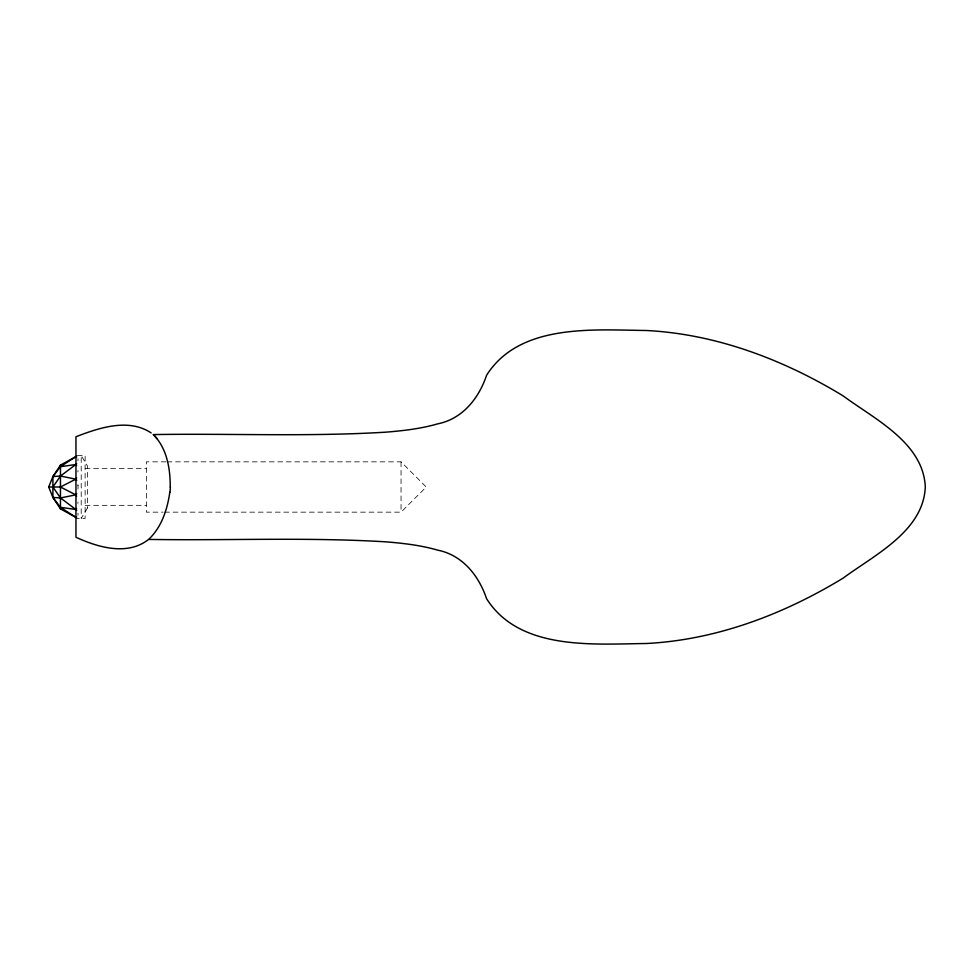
<?xml version="1.0" encoding="UTF-8"?>
<svg xmlns="http://www.w3.org/2000/svg" width="974" height="974" viewBox="0 0 974 974"><rect width="100%" height="100%" fill="white"/><g stroke="black" fill="none" stroke-linecap="round" stroke-linejoin="round"><path stroke-width="0.73" stroke-dasharray="4.87 3.65" d="M164.569 512.154L401.044 512.154L426.21 487L401.044 461.846L167.601 461.846M77.275 455.54L85.128 455.54L85.128 518.46L77.275 518.46M166.079 461.846L146.368 461.846L146.368 512.166L163.048 512.154M85.128 468.664L146.368 468.664M85.128 505.336L146.368 505.336M401.044 461.834L401.044 512.166M77.92 513.188A15.109 6.879 27.8 0 1 77.92 515.27M77.92 502.024A17.033 12.93 47.7 0 1 77.92 503.461M77.92 470.539A17.033 12.93 -47.7 0 1 77.92 471.976M77.92 458.73A15.109 6.879 -27.7 0 1 77.92 460.812M87.49 507.965L81.207 518.46L81.207 455.54L87.49 466.035L87.49 507.965M77.92 489.082A15.109 13.746 -90 0 0 77.92 484.918A15.109 13.746 90 0 1 77.92 489.082"/><path stroke-width="1.46" d="M170.207 487C170.377 468.604 166.883 448.174 153.368 434.648M169.793 492.308C167.382 509.426 161.574 527.311 148.608 539.413C227.599 540.704 306.761 537.064 385.68 541.824C403.212 543.236 420.817 545.245 437.764 550.164C462.553 555.095 478.891 575.768 486.55 598.657C519.507 650.79 593.069 644.106 646.152 643.51C716.267 640.003 783.693 614.314 843.228 578.057C874.372 554.997 923.437 531.232 925.3 487C923.437 442.768 874.372 419.003 843.228 395.943C783.693 359.686 716.267 333.997 646.152 330.49C593.069 329.894 519.507 323.21 486.55 375.343C478.891 398.232 462.553 418.905 437.764 423.836C420.817 428.755 403.212 430.764 385.68 432.176C308.32 436.876 230.728 433.345 153.295 434.574M76.459 517.681L60.461 508.878L52.913 497.446L48.7 487L52.913 476.554L60.461 465.122L76.459 456.319M75.777 517.304L60.461 507.332L52.913 497.446L52.913 476.554L60.461 466.668L75.777 456.696M148.194 539.742C127.022 556.008 97.79 547.278 75.96 537.246L75.96 436.754C99.019 427.854 128.349 417.87 151.14 432.894M48.7 487L60.461 487L75.777 479.147L60.461 476.055L52.913 476.554M60.461 466.668L75.777 464.549L60.461 476.055L52.913 487L60.461 497.945L75.777 509.451L60.461 507.332M52.913 497.446L60.461 497.945L75.777 494.853L60.461 487M154.574 435.828L157.191 438.848M60.461 465.122L60.461 508.878M170.365 487.012A42.722 24.91 -87.6 0 1 169.939 492.345M76.678 463.563A15.109 6.879 -27.8 0 1 75.984 464.537A17.033 12.93 -47.7 0 1 76.605 465.523M75.972 456.55A15.109 6.879 -27.8 0 1 76.678 456.964M76.605 477.71A17.033 12.93 -47.7 0 1 75.935 479.196M75.935 494.804A17.033 12.93 47.7 0 1 76.605 496.29M76.605 508.477A17.033 12.93 47.7 0 1 75.935 509.585A15.109 6.879 27.8 0 1 76.678 510.437M76.678 517.036A15.109 6.879 27.8 0 1 75.972 517.45M75.984 479.013A15.109 13.746 90 0 1 76.678 480.413M76.678 493.587A15.109 13.746 90 0 1 75.984 494.987"/></g></svg>
